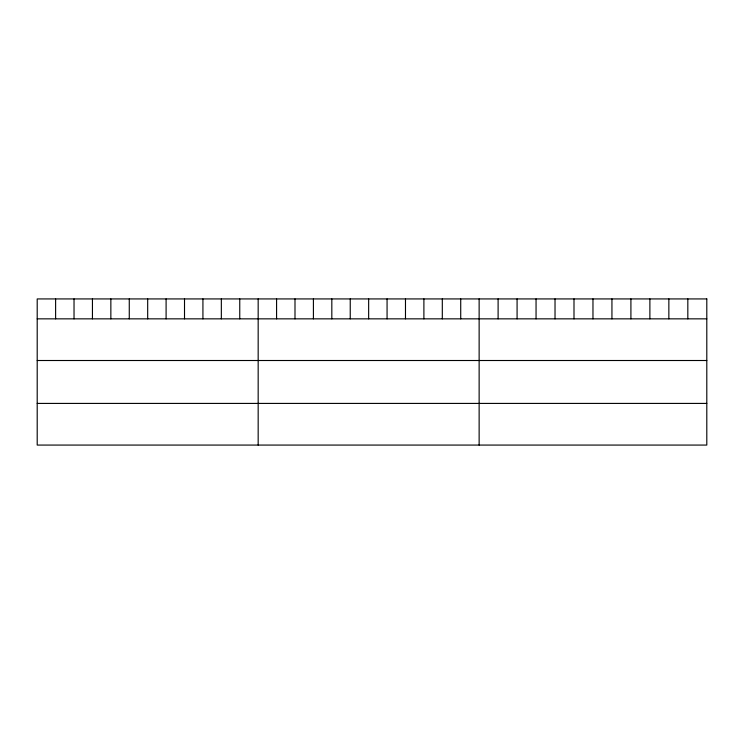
<?xml version="1.0" encoding="UTF-8"?>
<svg xmlns="http://www.w3.org/2000/svg" width="744" height="744" viewBox="0 0 744 744"><rect width="100%" height="100%" fill="white"/><g stroke="black" fill="none" stroke-linecap="round" stroke-linejoin="round"><path stroke-width="1.12" d="M37.2 318.851L706.8 318.851M37.2 360.505L706.8 360.505M37.2 403.415L706.8 403.415M687.828 298.93L687.828 318.851M668.856 298.93L668.856 318.851M649.884 298.93L649.884 318.851M630.912 298.93L630.912 318.851M611.94 298.93L611.94 318.851M592.968 298.93L592.968 318.851M573.996 298.93L573.996 318.851M555.024 298.93L555.024 318.851M536.052 298.93L536.052 318.851M517.08 298.93L517.08 318.851M498.108 298.93L498.108 318.851M479.136 298.93L479.136 445.07M460.722 298.93L460.722 318.851M442.308 298.93L442.308 318.851M423.894 298.93L423.894 318.851M405.48 298.93L405.48 318.851M387.066 298.93L387.066 318.851M368.652 298.93L368.652 318.851M350.238 298.93L350.238 318.851M331.824 298.93L331.824 318.851M313.41 298.93L313.41 318.851M294.996 298.93L294.996 318.851M276.582 298.93L276.582 318.851M258.168 298.93L258.168 445.07M239.754 298.93L239.754 318.851M221.34 298.93L221.34 318.851M202.926 298.93L202.926 318.851M184.512 298.93L184.512 318.851M166.098 298.93L166.098 318.851M147.684 298.93L147.684 318.851M129.27 298.93L129.27 318.851M110.856 298.93L110.856 318.851M92.442 298.93L92.442 318.851M74.028 298.93L74.028 318.851M55.614 298.93L55.614 318.851M706.8 298.93L37.2 298.93L37.2 445.07L706.8 445.07L706.8 298.93"/></g></svg>
